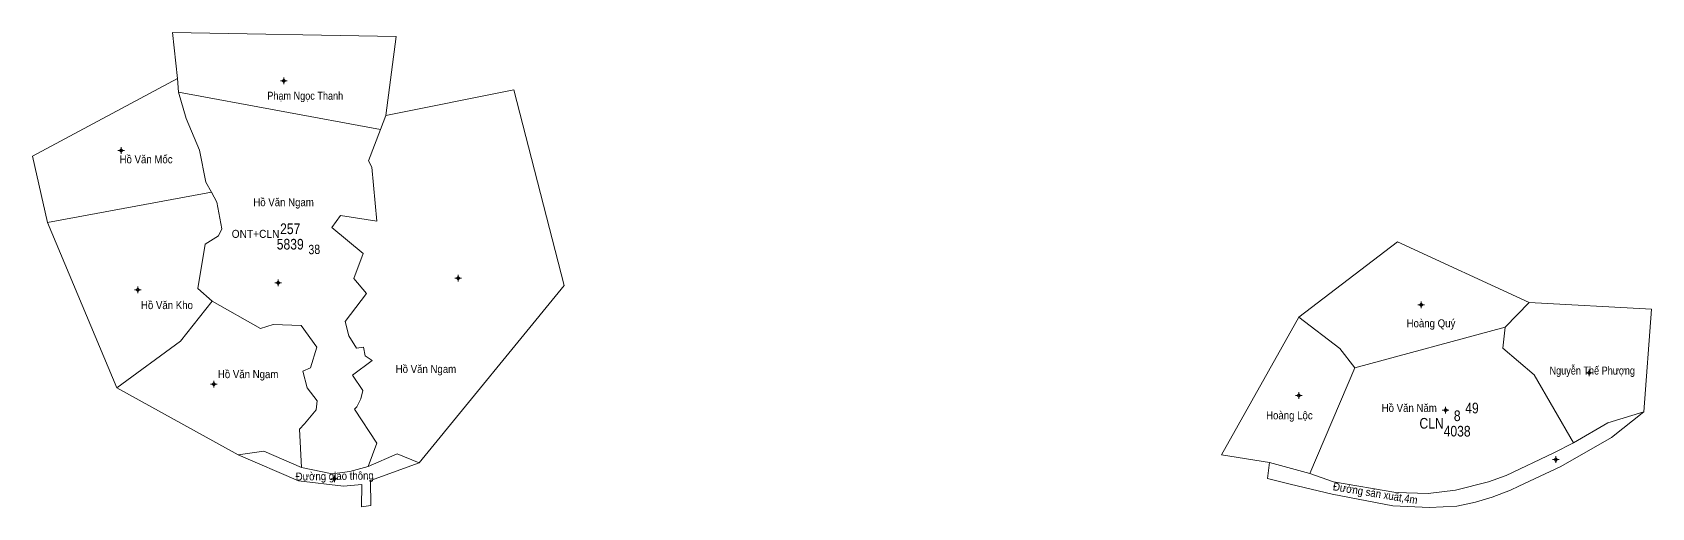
# Model space of a CAD drawing. Header units: metres. Extents: x 534642 to 537446, y 1848225 to 1851202.
# Drawn here: x 536762 to 537369, y 1849926 to 1850104 of the extents above; entities that cross this region are included whole.
import ezdxf
from ezdxf.enums import TextEntityAlignment as Align

# ---------------------------------------------------------------- set-up
doc = ezdxf.new("R2010")
doc.units = ezdxf.units.M
doc.header["$LTSCALE"] = 1.2
doc.layers.add('10', color=7, linetype='Continuous', lineweight=13)
doc.layers.add('11', color=7, linetype='Continuous', lineweight=13)
for name, color, linetype in [('2', 7, 'Continuous'), ('3', 7, 'Continuous'), ('4', 7, 'Continuous'), ('5', 7, 'Continuous'), ('7', 7, 'Continuous'), ('8', 7, 'Continuous')]:
    doc.layers.add(name, color=color, linetype=linetype)

msp = doc.modelspace()

# ---------------------------------------------------------------- hatches: boundary and pattern name
at = {"layer": '11'}
for points in [[(536856.68, 1850086, 1), (536856.38, 1850086, 1)], [(536795.69, 1850059.9, 1), (536795.39, 1850059.9, 1)], [(536854.51, 1850010.19, 1), (536854.21, 1850010.19, 1)], [(536921.96, 1850011.96, 1), (536921.66, 1850011.96, 1)], [(536801.87, 1850007.53, 1), (536801.57, 1850007.53, 1)], [(537282.98, 1850001.98, 1), (537282.68, 1850001.98, 1)], [(537346.05, 1849976.45, 1), (537345.75, 1849976.45, 1)], [(536830.44, 1849972.13, 1), (536830.14, 1849972.13, 1)], [(537237.21, 1849967.98, 1), (537236.91, 1849967.98, 1)], [(537292.2, 1849962.39, 1), (537291.9, 1849962.39, 1)], [(537333.53, 1849943.85, 1), (537333.23, 1849943.85, 1)], [(536875.66, 1849936.63, 1), (536875.36, 1849936.63, 1)]]:
    msp.add_hatch(color=256, dxfattribs=at).paths.add_polyline_path(points)

# ---------------------------------------------------------------- linework, layer by layer
at = {"layer": '10'}
for p, q in [((536816.58, 1850086.9), (536817.05, 1850081.82)), ((536817.05, 1850081.82), (536819.82, 1850071.82)), ((536889.46, 1850053.61), (536891.39, 1850033.34)), ((536827.29, 1850048.04), (536829.36, 1850044.25)), ((536767.85, 1850032.91), (536829.36, 1850044.25)), ((536824.31, 1850008.1), (536826.99, 1850024.71)), ((536829.69, 1850003.34), (536847.74, 1849993.12)), ((537314.38, 1849993.58), (537323.36, 1850002.79)), ((537314.38, 1849993.58), (537257.96, 1849978.34)), ((537257.96, 1849978.34), (537241.09, 1849938.69)), ((536793.91, 1849970.82), (536839.32, 1849945.7)), ((537354.18, 1849952.15), (537366.39, 1849961.86)), ((536862.4, 1849955.33), (536864.3, 1849957.28)), ((536862.4, 1849955.33), (536863.16, 1849940.93)), ((536891.37, 1849950.01), (536888.12, 1849941.34)), ((537226.07, 1849942.84), (537225.26, 1849936.8)), ((537226.07, 1849942.84), (537241.09, 1849938.69)), ((537225.26, 1849936.8), (537233.76, 1849934.7))]:
    msp.add_line(p, q, dxfattribs=at)
for points in [[(536894.69, 1850072.96), (536898.59, 1850102.61), (536814.76, 1850104.21), (536816.58, 1850086.9)], [(536816.58, 1850086.9), (536762.23, 1850057.75), (536767.85, 1850032.91)], [(536894.69, 1850072.96), (536892.71, 1850067.8), (536817.05, 1850081.82)], [(536907.23, 1849942.66), (536961.56, 1850009.27), (536942.71, 1850082.58), (536894.69, 1850072.96)], [(536827.29, 1850048.04), (536824.82, 1850060.02), (536819.82, 1850071.82)], [(536892.71, 1850067.8), (536888.19, 1850056.02), (536889.46, 1850053.61)], [(536829.36, 1850044.25), (536831.39, 1850040.52), (536833.3, 1850030.48), (536831.99, 1850027.86), (536826.99, 1850024.71)], [(536891.39, 1850033.34), (536877.79, 1850035.53), (536874.45, 1850030.96), (536886.27, 1850021.23)], [(536767.85, 1850032.91), (536793.91, 1849970.82), (536817.72, 1849988.34)], [(536886.27, 1850021.23), (536882.69, 1850011.79), (536887.52, 1850006.26)], [(537323.36, 1850002.79), (537273.97, 1850025.62), (537236.96, 1849997.27)], [(536817.72, 1849988.34), (536829.69, 1850003.34), (536824.31, 1850008.1)], [(536887.52, 1850006.26), (536879.45, 1849995.67), (536880.85, 1849990.32), (536883.78, 1849985.63), (536886.32, 1849986.05)], [(537236.96, 1849997.27), (537208.07, 1849945.63), (537226.07, 1849942.84)], [(537257.96, 1849978.34), (537252.4, 1849985.58), (537236.96, 1849997.27)], [(537366.39, 1849961.86), (537369.26, 1850000.31), (537323.36, 1850002.79)], [(536863.68, 1849977.03), (536866.5, 1849978.36), (536868.84, 1849986.04), (536863.02, 1849994.16), (536852.48, 1849994.53), (536847.74, 1849993.12)], [(537340.02, 1849950.12), (537325.26, 1849975.66), (537313.52, 1849985.66), (537314.38, 1849993.58)], [(536889.56, 1849981.11), (536886.93, 1849982.79), (536886.32, 1849986.05)], [(536889.56, 1849981.11), (536882.24, 1849975.59), (536886.17, 1849969.77)], [(536864.3, 1849957.28), (536868.62, 1849962.52), (536868.96, 1849965.89), (536865.23, 1849970.8), (536863.68, 1849977.03)], [(536891.37, 1849950.01), (536882.98, 1849962.76), (536883.88, 1849963.66), (536885.4, 1849966.68), (536886.17, 1849969.77)], [(537366.39, 1849961.86), (537352.79, 1849957.69), (537340.02, 1849950.12)], [(537354.18, 1849952.15), (537335.21, 1849941.34), (537319.48, 1849933.84), (537316.4, 1849932.37), (537309.53, 1849929.82), (537303.24, 1849927.89), (537296.24, 1849926.37), (537285.93, 1849925.84), (537272.19, 1849926.55), (537249.51, 1849930.85), (537233.76, 1849934.7)], [(537340.02, 1849950.12), (537332.58, 1849946.45), (537314.73, 1849937.89), (537308.1, 1849935.58), (537295.79, 1849932.36), (537285.43, 1849931.2), (537273.38, 1849931.55), (537250.03, 1849935.58), (537241.09, 1849938.69)], [(536863.16, 1849940.93), (536849.01, 1849947.07), (536839.32, 1849945.7)], [(536907.23, 1849942.66), (536889, 1849936), (536889.14, 1849926.62), (536885.55, 1849926.2), (536885.79, 1849934.55), (536878.85, 1849933.85), (536862.03, 1849935.88), (536839.32, 1849945.7)], [(536888.12, 1849941.34), (536898.93, 1849946.06), (536907.23, 1849942.66)], [(536888.12, 1849941.34), (536881.28, 1849939.43), (536874.56, 1849938.57), (536863.16, 1849940.93)]]:
    msp.add_lwpolyline(points, dxfattribs=at)
at = {"layer": '11'}
for p, q in [((536855.9, 1850086), (536855.28, 1850086)), ((536856.53, 1850087.25), (536856.53, 1850086.62)), ((536856.53, 1850085.38), (536856.53, 1850084.75)), ((536857.78, 1850086), (536857.16, 1850086)), ((536794.92, 1850059.9), (536794.29, 1850059.9)), ((536795.54, 1850061.15), (536795.54, 1850060.52)), ((536795.54, 1850059.28), (536795.54, 1850058.65)), ((536796.79, 1850059.9), (536796.16, 1850059.9)), ((536853.74, 1850010.19), (536853.11, 1850010.19)), ((536854.36, 1850011.44), (536854.36, 1850010.82)), ((536854.36, 1850009.56), (536854.36, 1850008.94)), ((536855.61, 1850010.19), (536854.98, 1850010.19)), ((536921.19, 1850011.96), (536920.56, 1850011.96)), ((536921.81, 1850013.21), (536921.81, 1850012.58)), ((536921.81, 1850011.34), (536921.81, 1850010.71)), ((536923.06, 1850011.96), (536922.44, 1850011.96)), ((536801.1, 1850007.53), (536800.47, 1850007.53)), ((536801.72, 1850008.78), (536801.72, 1850008.16)), ((536801.72, 1850006.9), (536801.72, 1850006.28)), ((536802.97, 1850007.53), (536802.34, 1850007.53)), ((537282.83, 1850003.23), (537282.83, 1850002.6)), ((537282.2, 1850001.98), (537281.58, 1850001.98)), ((537282.83, 1850001.36), (537282.83, 1850000.73)), ((537284.08, 1850001.98), (537283.45, 1850001.98)), ((536830.29, 1849973.38), (536830.29, 1849972.76)), ((537345.28, 1849976.45), (537344.65, 1849976.45)), ((537345.9, 1849977.7), (537345.9, 1849977.08)), ((537345.9, 1849975.82), (537345.9, 1849975.2)), ((537347.15, 1849976.45), (537346.52, 1849976.45)), ((536829.66, 1849972.13), (536829.04, 1849972.13)), ((536830.29, 1849971.5), (536830.29, 1849970.88)), ((536831.54, 1849972.13), (536830.92, 1849972.13)), ((537236.44, 1849967.98), (537235.81, 1849967.98)), ((537237.06, 1849969.23), (537237.06, 1849968.6)), ((537237.06, 1849967.36), (537237.06, 1849966.73)), ((537238.31, 1849967.98), (537237.69, 1849967.98)), ((537291.43, 1849962.39), (537290.8, 1849962.39)), ((537292.05, 1849963.64), (537292.05, 1849963.02)), ((537292.05, 1849961.76), (537292.05, 1849961.14)), ((537293.3, 1849962.39), (537292.68, 1849962.39)), ((537332.76, 1849943.85), (537332.13, 1849943.85)), ((537333.38, 1849945.1), (537333.38, 1849944.48)), ((537333.38, 1849943.22), (537333.38, 1849942.6)), ((537334.63, 1849943.85), (537334, 1849943.85)), ((536874.88, 1849936.63), (536874.26, 1849936.63)), ((536875.51, 1849937.88), (536875.51, 1849937.26)), ((536876.76, 1849936.63), (536876.14, 1849936.63)), ((536875.51, 1849936), (536875.51, 1849935.38))]:
    msp.add_line(p, q, dxfattribs=at)
for points in [[(536856.53, 1850086.62), (536855.9, 1850086), (536856.53, 1850085.38), (536857.16, 1850086)], [(536795.54, 1850060.52), (536794.92, 1850059.9), (536795.54, 1850059.28), (536796.16, 1850059.9)], [(536854.36, 1850010.82), (536853.74, 1850010.19), (536854.36, 1850009.56), (536854.98, 1850010.19)], [(536921.81, 1850012.58), (536921.19, 1850011.96), (536921.81, 1850011.34), (536922.44, 1850011.96)], [(536801.72, 1850008.16), (536801.1, 1850007.53), (536801.72, 1850006.9), (536802.34, 1850007.53)], [(537282.83, 1850002.6), (537282.2, 1850001.98), (537282.83, 1850001.36), (537283.45, 1850001.98)], [(536830.29, 1849972.76), (536829.66, 1849972.13), (536830.29, 1849971.5), (536830.92, 1849972.13)], [(537345.9, 1849977.08), (537345.28, 1849976.45), (537345.9, 1849975.82), (537346.52, 1849976.45)], [(537237.06, 1849968.6), (537236.44, 1849967.98), (537237.06, 1849967.36), (537237.69, 1849967.98)], [(537292.05, 1849963.02), (537291.43, 1849962.39), (537292.05, 1849961.76), (537292.68, 1849962.39)], [(537333.38, 1849944.48), (537332.76, 1849943.85), (537333.38, 1849943.22), (537334, 1849943.85)], [(536875.51, 1849937.26), (536874.88, 1849936.63), (536875.51, 1849936), (536876.14, 1849936.63)]]:
    msp.add_lwpolyline(points, close=True, dxfattribs=at)
for centre in [(536856.53, 1850086), (536795.54, 1850059.9), (536854.36, 1850010.19), (536921.81, 1850011.96), (536801.72, 1850007.53), (537282.83, 1850001.98), (537345.9, 1849976.45), (536830.29, 1849972.13), (537237.06, 1849967.98), (537292.05, 1849962.39), (537333.38, 1849943.85), (536875.51, 1849936.63)]:
    msp.add_circle(centre, 0.15, dxfattribs=at)

# ---------------------------------------------------------------- texts
at = {"layer": '2'}
for s, width, p in [('Phạm Ngọc Thanh', 0.85, (536864.52, 1850078.92)), ('Hồ Văn Mốc', 0.9, (536804.855, 1850055.08)), ('Hồ Văn Ngam', 0.9, (536856.4, 1850038.97)), ('Hồ Văn Kho', 0.9, (536812.675, 1850000.35)), ('Hoàng Quý', 0.9, (537286.54, 1849993.53)), ('Hồ Văn Ngam', 0.9, (536909.77, 1849976.37)), ('Nguyễn Thế Phượng', 0.85, (537347.005, 1849975.79)), ('Hồ Văn Ngam', 0.9, (536843.11, 1849974.44)), ('Hoàng Lộc', 0.9, (537233.46, 1849958.99)), ('Hồ Văn Năm', 0.9, (537278.395, 1849961.76))]:
    msp.add_text(s, height=3, dxfattribs=dict(at, width=width)).set_placement(p, align=Align.CENTER)
at = {"layer": '3', "width": 0.95}
msp.add_text('ONT+CLN', height=3, dxfattribs=at).set_placement((536845.89, 1850027.09), align=Align.CENTER)
at = {"layer": '3', "width": 0.85}
msp.add_text('CLN', height=4, rotation=359.772, dxfattribs=at).set_placement((537291.314, 1849955.463), align=Align.RIGHT)
at = {"layer": '4', "width": 0.85}
msp.add_text('257', height=4, dxfattribs=at).set_placement((536858.89, 1850028.49), align=Align.CENTER)
msp.add_text('8', height=4, rotation=359.772, dxfattribs=at).set_placement((537296.377, 1849958.325), align=Align.CENTER)
at = {"layer": '5', "width": 0.85}
msp.add_text('5839', height=4, dxfattribs=at).set_placement((536858.895, 1850022.71), align=Align.CENTER)
msp.add_text('4038', height=4, rotation=359.772, dxfattribs=at).set_placement((537296.342, 1849952.54), align=Align.CENTER)
at = {"layer": '7', "width": 0.85}
msp.add_text('38', height=3.5, rotation=2, dxfattribs=at).set_placement((536867.969, 1850020.997), align=Align.CENTER)
msp.add_text('49', height=4, dxfattribs=at).set_placement((537301.92, 1849961.22), align=Align.CENTER)
at = {"layer": '8', "width": 0.9}
for s, rotation, p in [('Đường giao thông', 0.853, (536875.603, 1849936.21)), ('Đường sản xuất,4m', 350.542, (537265.444, 1849929.766))]:
    msp.add_text(s, height=3, rotation=rotation, dxfattribs=at).set_placement(p, align=Align.CENTER)

doc.saveas('drawing.dxf')
